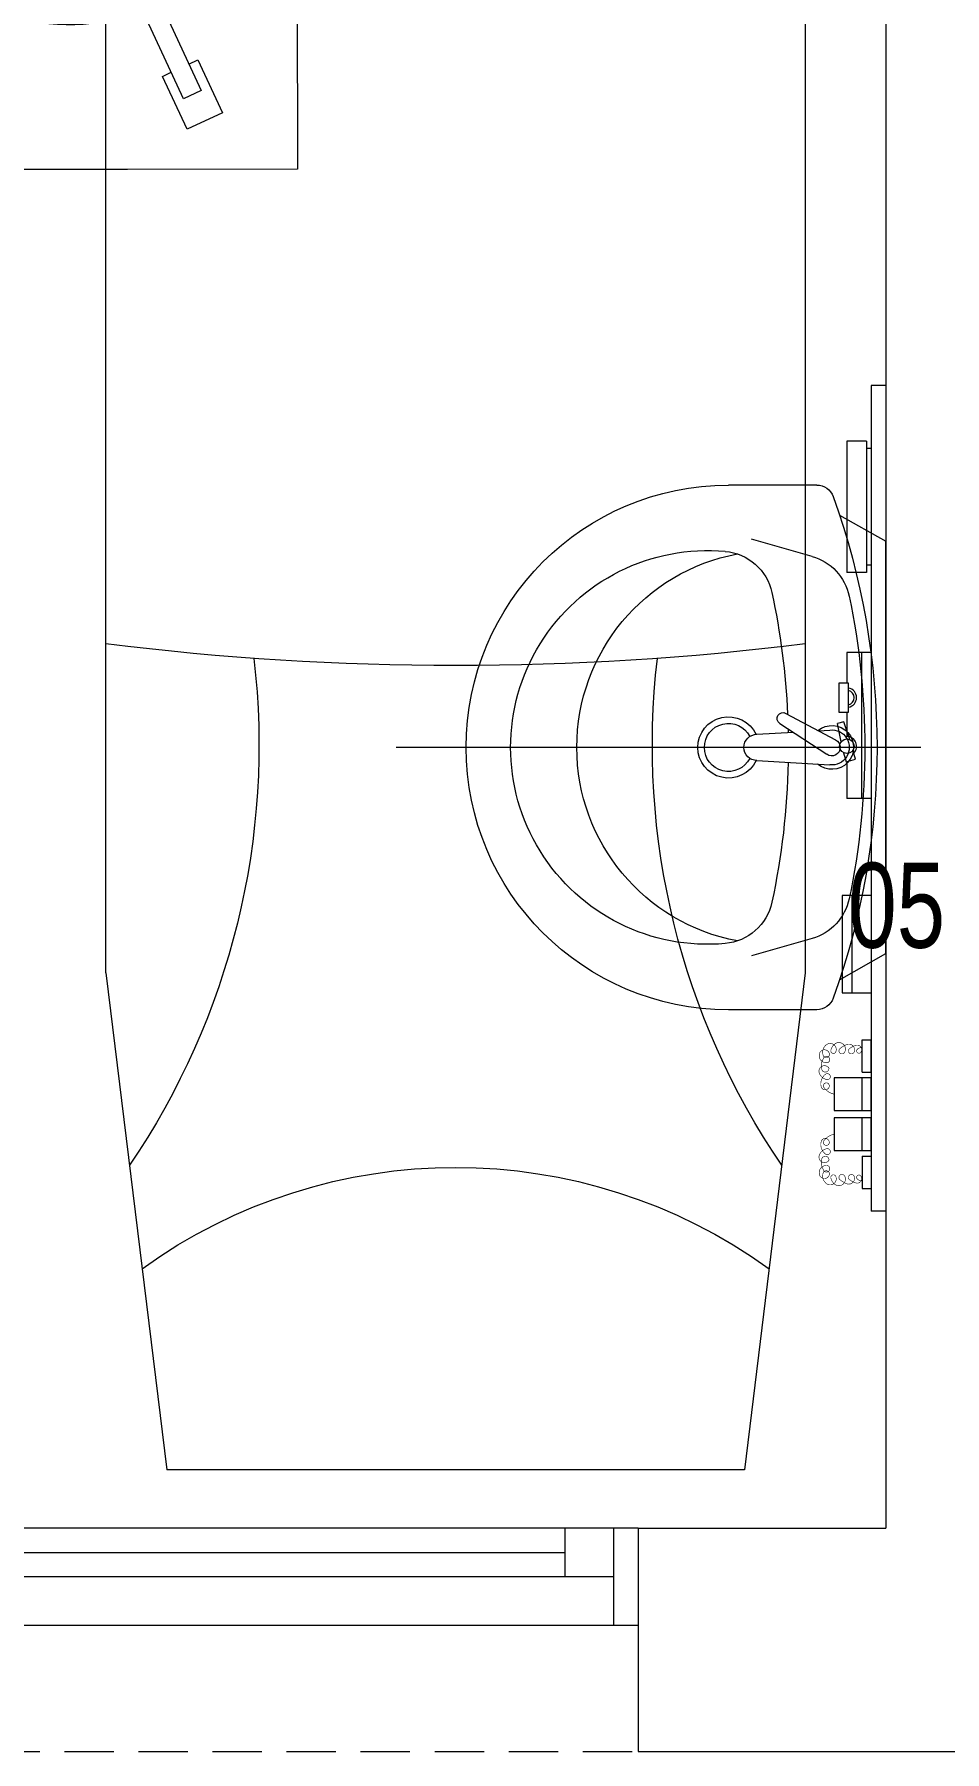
# Model space of a CAD drawing. Extents: x -234346 to 58427, y -132654 to -82394.
# Drawn here: x -43429 to -42492, y -116093 to -114325 of the extents above; entities that cross this region are included whole.
import ezdxf

# ---------------------------------------------------------------- set-up
doc = ezdxf.new("R2010")
doc.units = 0
doc.header["$LTSCALE"] = 8
doc.linetypes.add('HIDDEN', pattern=[9.525, 6.35, -3.175])
doc.layers.get('0').update_dxf_attribs({"color": 9, "lineweight": 5})
for name, color, linetype, lineweight in [('72_EGR_EQP_TAG', 9, 'Continuous', 5), ('Aluminum', 9, 'Continuous', 5), ('LOADING', 9, 'Continuous', 5), ('Proj', 9, 'Continuous', 5), ('SANIT', 9, 'Continuous', 5), ('Walls', 9, 'Continuous', 5)]:
    doc.layers.add(name, color=color, linetype=linetype, lineweight=lineweight)
doc.styles.add('X3G_ENTITY_257CFD', font='swisscl.ttf', dxfattribs={"height": 200})

# ---------------------------------------------------------------- blocks, each defined once
blk = doc.blocks.new('lav-manta 60')
at = {"layer": 'SANIT'}
for p, q in [((0, 0.04), (0, -0.56)), ((-0.2658, -0.0529), (-0.2358, 0)), ((-0.2358, 0), (0.2358, 0)), ((0.2658, -0.0529), (0.2358, 0)), ((0.0389, -0.1142), (0.0087, -0.0575)), ((-0.015, -0.1473), (-0.0199, -0.064)), ((0.0274, -0.121), (-0.0078, -0.0673)), ((0.0191, -0.077), (0.0199, -0.064)), ((-0.3, -0.0789), (-0.3, -0.18)), ((-0.2185, -0.0841), (-0.2383, -0.1537)), ((0.2185, -0.0841), (0.2383, -0.1537)), ((0.3, -0.0789), (0.3, -0.18)), ((0.015, -0.1473), (0.0174, -0.1057))]:
    blk.add_line(p, q, dxfattribs=at)
for centre, radius, start, end in [((0, -0.8557), 0.8457, 70.1771, 109.8229), ((0, -0.8696), 0.8457, 78.1914, 101.8086), ((0, -0.0617), 0.025, 320.7474, 220.368), ((-0.1608, -0.1006), 0.06, 101.8086, 164.0794), ((0, -0.0617), 0.02, 353.2671, 186.682), ((0, -0.0617), 0.00966, 25.4127, 215.9577), ((0.1608, -0.1006), 0.06, 15.9206, 78.1914), ((-0.28, -0.0789), 0.02, 109.8229, 180), ((0.28, -0.0789), 0.02, 0, 70.1771), ((0, -0.9572), 0.8457, 91.1572, 102.0883), ((0, -0.9572), 0.8457, 88.5486, 88.844), ((0.0332, -0.1176), 0.00666, 210.6852, 30.6852), ((0, -0.9572), 0.8457, 77.9117, 87.4274), ((-0.1645, -0.189), 0.06, 102.0883, 174.8142), ((0.1645, -0.189), 0.06, 5.1858, 77.9117), ((0, -0.18), 0.035, 115.3106, 64.6894), ((0, -0.18), 0.0275, 117.1496, 62.8504), ((0, -0.1473), 0.015, 180, 0), ((0, -0.1282), 0.2252, 190.6097, 349.3903), ((0, -0.18), 0.3, 180, 0), ((0, -0.2039), 0.2252, 174.8142, 5.1858)]:
    blk.add_arc(centre, radius, start, end, dxfattribs=at)
blk = doc.blocks.new('ME19011A-P')
for p, q in [((-0.425, 0), (0.425, 0)), ((-0.425, 0), (-0.425, -0.015)), ((0.425, 0), (0.425, -0.015)), ((-0.425, -0.015), (0.425, -0.015)), ((-0.36, -0.015), (-0.36, -0.0198)), ((-0.24, -0.015), (-0.24, -0.0198)), ((-0.15, -0.015), (-0.15, -0.04)), ((0, -0.015), (0, -0.04)), ((0.1, -0.015), (0.1, -0.045)), ((0.2, -0.045), (0.2, -0.015)), ((0.2818, -0.015), (0.2484, -0.015)), ((0.2484, -0.0243), (0.2484, -0.015)), ((0.2818, -0.0243), (0.2818, -0.015)), ((0.3211, -0.015), (0.2877, -0.015)), ((0.2877, -0.015), (0.2877, -0.0531)), ((0.3211, -0.0531), (0.3211, -0.015)), ((0.3623, -0.015), (0.3289, -0.015)), ((0.3289, -0.015), (0.3289, -0.0531)), ((0.3623, -0.0531), (0.3623, -0.015)), ((0.3682, -0.0243), (0.3682, -0.015)), ((0.3682, -0.015), (0.4016, -0.015)), ((0.4016, -0.0243), (0.4016, -0.015)), ((-0.3675, -0.0198), (-0.2325, -0.0198)), ((-0.3675, -0.0198), (-0.3675, -0.0399)), ((-0.2325, -0.0198), (-0.2325, -0.0399)), ((-0.15, -0.025), (0, -0.025)), ((-0.0402, -0.0312), (-0.0496, -0.0337)), ((-0.0376, -0.0409), (-0.0402, -0.0312)), ((0.1, -0.035), (0.2, -0.035)), ((0.2818, -0.0243), (0.2484, -0.0243)), ((0.3211, -0.0243), (0.2877, -0.0243)), ((0.3623, -0.0243), (0.3289, -0.0243)), ((0.3682, -0.0243), (0.4016, -0.0243)), ((-0.3675, -0.0399), (-0.2325, -0.0399)), ((-0.15, -0.04), (-0.1187, -0.04)), ((-0.0887, -0.04), (-0.0637, -0.04)), ((-0.0606, -0.0371), (-0.0787, -0.0432)), ((-0.0787, -0.0432), (-0.077, -0.0497)), ((-0.0582, -0.046), (-0.077, -0.0497)), ((-0.047, -0.0434), (-0.0376, -0.0409)), ((-0.0379, -0.04), (0, -0.04)), ((0.1, -0.045), (0.2, -0.045)), ((0.2877, -0.0531), (0.3211, -0.0531)), ((0.3289, -0.0531), (0.3623, -0.0531))]:
    blk.add_line(p, q)
at = {"const_width": 0.000601}
for points in [[(0.3044, -0.0531, -0.184574), (0.2977, -0.0636, -1.44364), (0.2961, -0.0581, -0.837915), (0.2969, -0.0664, -0.30536), (0.2839, -0.062, -1.584726), (0.2894, -0.0609, -0.253153), (0.2827, -0.0684, -0.874198), (0.2775, -0.0585, -0.915253), (0.2791, -0.0658, -0.223821), (0.2683, -0.0644, -1.703343), (0.272, -0.0597, -0.588962), (0.2621, -0.068, -0.717795), (0.2625, -0.0581, -0.983104), (0.2645, -0.0644, -0.326362), (0.2534, -0.0609, -0.758716), (0.2609, -0.0514, -0.906186), (0.2593, -0.0565, -0.189488), (0.2526, -0.0522, -0.7948), (0.2613, -0.0423, -1.223996), (0.2574, -0.047, -0.072149), (0.2534, -0.0403, -0.645886), (0.2609, -0.0324, -1.366917), (0.2574, -0.0371, -0.078415), (0.2542, -0.0308, -0.723006), (0.2613, -0.0256, -1.105484), (0.2582, -0.0292, -0.221197), (0.2566, -0.0243, -0.221197)], [(0.3456, -0.0531, 0.184574), (0.3523, -0.0636, 1.44364), (0.3539, -0.0581, 0.837915), (0.3531, -0.0664, 0.30536), (0.3661, -0.062, 1.584726), (0.3606, -0.0609, 0.253153), (0.3673, -0.0684, 0.874198), (0.3725, -0.0585, 0.915253), (0.3709, -0.0658, 0.223821), (0.3817, -0.0644, 1.703343), (0.378, -0.0597, 0.588962), (0.3879, -0.068, 0.717795), (0.3875, -0.0581, 0.983104), (0.3855, -0.0644, 0.326362), (0.3966, -0.0609, 0.758716), (0.3891, -0.0514, 0.906186), (0.3907, -0.0565, 0.189488), (0.3974, -0.0522, 0.7948), (0.3887, -0.0423, 1.223996), (0.3926, -0.047, 0.072149), (0.3966, -0.0403, 0.645886), (0.3891, -0.0324, 1.366917), (0.3926, -0.0371, 0.078415), (0.3958, -0.0308, 0.723006), (0.3887, -0.0256, 1.105484), (0.3918, -0.0292, 0.221197), (0.3934, -0.0243, 0.221197)]]:
    blk.add_lwpolyline(points, format="xyb", dxfattribs=at)
blk.add_lwpolyline([(-0.1187, -0.0482), (-0.0887, -0.0482), (-0.0887, -0.0382), (-0.1187, -0.0382)], close=True)
blk.add_circle((-0.0537, -0.04), 0.0075)
for centre, radius, start, end in [((-0.1037, -0.04), 0.01, 10.4593, 169.5407), ((-0.1037, -0.04), 0.0075, 14.0075, 165.9925), ((-0.0537, -0.04), 0.01, 45, 180)]:
    blk.add_arc(centre, radius, start, end)
blk = doc.blocks.new('M.44.57.64')
at = {"layer": 'LOADING', "xscale": 1000.000000000002, "yscale": 1000.000000000002, "zscale": 1000.000000000002, "rotation": 225.9999036123427}
blk.add_blockref('ME19011A-P', (-80806.9, 16720.7), dxfattribs=at)
blk = doc.blocks.new('HF13902-P')
at = {"linetype": 'Continuous'}
for points in [[(0.36, -0.5224), (0.36, -0.5224), (0.36, -0.5224), (0.36, -0.5224), (0.36, -0.5224), (0.36, -0.5224), (0.36, -0.5224), (0.36, -0.5224), (0.36, -0.5224), (0.36, -0.5224), (0.36, -0.5224), (0.36, -0.5224), (0.36, -0.5224), (0.36, -0.5224), (0.36, -0.5224), (0.36, -0.5224), (0.36, -0.5224), (0.36, -0.5224), (0.36, -0.5224), (0.36, -0.5224), (0.36, -0.5224), (0.36, -0.5224), (0.36, -0.5224), (0.36, -0.5224), (0.36, -0.5224), (0.36, -0.5224), (0.36, -0.5224), (0.36, -0.5224), (0.36, -0.5224), (0.36, -0.5224), (0.36, -0.5224), (0.36, -0.5224), (0.36, -0.5224), (0.36, -0.5224), (0.36, -0.5224), (0.36, -0.5224), (0.36, -0.5224), (0.36, -0.5224), (0.36, -0.5224), (0.36, -0.5224), (0.36, -0.5224), (0.36, -0.5224), (0.36, -0.5224), (0.36, -0.5224), (0.36, -0.5224), (0.36, -0.5224), (0.36, -0.5224), (0.36, -0.5224), (0.36, -0.5224), (0.36, -0.5224), (0.36, -0.5224), (0.36, -0.5224), (0.36, -0.5224), (0.36, -0.5224), (0.36, -0.5224), (0.36, -0.5224), (0.36, -0.5224), (0.36, -0.5224), (0.36, -0.5224), (0.36, -0.5224), (0.36, -0.5224), (0.36, -0.5224), (0.36, -0.5224), (0.36, -0.5224), (0.36, -0.5224), (0.36, -0.5224), (0.36, -0.5224), (0.36, -0.5224), (0.36, -0.5224), (0.36, -0.5224), (0.36, -0.5224), (0.36, -0.5224), (0.36, -0.5224), (0.36, -0.5224), (0.36, -0.5224), (0.36, -0.5224), (0.36, -0.5224), (0.36, -0.5224), (0.36, -0.5224), (0.36, -0.5224), (0.36, -0.5224), (0.36, -0.5224), (0.36, -0.5224), (0.36, -0.5224), (0.36, -0.5224), (0.36, -0.5224), (0.36, -0.5224), (0.36, -0.5224), (0.36, -0.5224), (0.36, -0.5224), (0.36, -0.5224), (0.36, -0.5224), (0.36, -0.5224), (0.36, -0.5224), (0.36, -0.5224), (0.36, -0.5224), (0.36, -0.5224), (0.36, -0.5224), (0.36, -0.5224), (0.36, -0.5224), (0.36, -0.5224), (0.36, -0.5224), (0.36, -0.5224), (0.36, -0.5224), (0.36, -0.5224), (0.36, -0.5224), (0.36, -0.5224), (0.36, -0.5224), (0.36, -0.5224), (0.36, -0.5224), (0.36, -0.5224), (0.36, -0.5224), (0.36, -0.5224), (0.36, -0.5224), (0.36, -0.5224), (0.36, -0.5224), (0.36, -0.5224), (0.36, -0.5224), (0.36, -0.5224), (0.36, -0.5224), (0.36, -0.5224), (0.36, -0.5224), (0.36, -0.5224), (0.36, -0.5224), (0.36, -0.5224), (0.36, -0.5224), (0.36, -0.5224), (0.36, -0.5224), (0.36, -0.5224), (0.36, -0.5224), (0.36, -0.5224), (0.36, -0.5224), (0.36, -0.5224), (0.36, -0.5224), (0.36, -0.5224), (0.36, -0.5224), (0.36, -0.5224), (0.36, -0.5224), (0.36, -0.5224), (0.36, -0.5224), (0.36, -0.5224), (0.36, -0.5224), (0.36, -0.5224), (0.36, -0.5224), (0.36, -0.5224), (0.36, -0.5224), (0.36, -0.5224), (0.36, -0.5224), (0.36, -0.5224), (0.36, -0.5224), (0.36, -0.5224), (0.36, -0.5224), (0.36, -0.5224), (0.36, -0.5224), (0.36, -0.5224), (0.36, -0.5224), (0.36, -0.5224), (0.36, -0.5224), (0.36, -0.5224), (0.36, -0.5224), (0.36, -0.5224), (0.36, -0.5224), (0.36, -0.5224), (0.36, -0.5224), (0.36, -0.5224), (0.36, -0.5224), (0.36, -0.5224), (0.36, -0.5224), (0.36, -0.5224), (0.36, -0.5224), (0.36, -0.5224), (0.36, -0.5224), (0.36, -0.5224), (0.36, -0.5224), (0.36, -0.5224), (0.36, -0.5224), (0.36, -0.5224), (0.36, -0.5224), (0.36, -0.5224), (0.36, -0.5224), (0.36, -0.5224), (0.36, -0.5224), (0.36, -0.5224), (0.36, -0.5224), (0.36, -0.5224), (0.36, -0.5224), (0.36, -0.5224), (0.36, -0.5224), (0.36, -0.5224), (0.36, -0.5224), (0.36, -0.5224), (0.36, -0.5224), (0.36, -0.5224), (0.36, -0.5224), (0.36, -0.5224), (0.36, -0.5224), (0.36, -0.5224), (0.36, -0.5224), (0.36, -0.5224), (0.36, -0.5224), (0.36, -0.5224), (0.36, -0.5224), (0.36, -0.5224), (0.36, -0.5224), (0.36, -0.5224), (0.36, -0.5224), (0.36, -0.5224), (0.36, -0.5224), (0.36, -0.5224), (0.36, -0.5224), (0.36, -0.5224), (0.36, -0.5224), (0.36, -0.5224), (0.36, -0.5224), (0.36, -0.5224), (0.36, -0.5224), (0.36, -0.5224), (0.36, -0.5224), (0.36, -0.5224)], [(0.36, -0.5224), (0.36, -0.5224), (0.36, -0.5224), (0.36, -0.5224), (0.36, -0.5224), (0.36, -0.5224), (0.36, -0.5224), (0.36, -0.5224), (0.36, -0.5224), (0.36, -0.5224), (0.36, -0.5224), (0.36, -0.5224), (0.36, -0.5224), (0.36, -0.5224), (0.36, -0.5224), (0.36, -0.5224), (0.36, -0.5224), (0.36, -0.5224), (0.36, -0.5224), (0.36, -0.5224), (0.36, -0.5224), (0.36, -0.5224), (0.36, -0.5224), (0.36, -0.5224), (0.36, -0.5224), (0.36, -0.5224), (0.36, -0.5224), (0.36, -0.5224), (0.36, -0.5224), (0.36, -0.5224), (0.36, -0.5224), (0.36, -0.5224), (0.36, -0.5224), (0.36, -0.5224), (0.36, -0.5224), (0.36, -0.5224), (0.36, -0.5224), (0.36, -0.5224), (0.36, -0.5224), (0.36, -0.5224), (0.36, -0.5224), (0.36, -0.5224), (0.36, -0.5224), (0.36, -0.5224), (0.36, -0.5224), (0.36, -0.5224), (0.36, -0.5224), (0.36, -0.5224), (0.36, -0.5224), (0.36, -0.5224), (0.36, -0.5224), (0.36, -0.5224), (0.36, -0.5224), (0.36, -0.5224), (0.36, -0.5224), (0.36, -0.5224), (0.36, -0.5224), (0.36, -0.5224), (0.36, -0.5224), (0.36, -0.5224), (0.36, -0.5224), (0.36, -0.5224), (0.36, -0.5224), (0.36, -0.5224), (0.36, -0.5224), (0.36, -0.5224), (0.36, -0.5224), (0.36, -0.5224), (0.36, -0.5224), (0.36, -0.5224), (0.36, -0.5224), (0.36, -0.5224), (0.36, -0.5224), (0.36, -0.5224), (0.36, -0.5224), (0.36, -0.5224), (0.36, -0.5224), (0.36, -0.5224), (0.36, -0.5224), (0.36, -0.5224), (0.36, -0.5224), (0.36, -0.5224), (0.36, -0.5224), (0.36, -0.5224), (0.36, -0.5224), (0.36, -0.5224), (0.36, -0.5224), (0.36, -0.5224), (0.36, -0.5224), (0.36, -0.5224), (0.36, -0.5224), (0.36, -0.5224), (0.36, -0.5224), (0.36, -0.5224), (0.36, -0.5224), (0.36, -0.5224), (0.36, -0.5224), (0.36, -0.5224), (0.36, -0.5224), (0.36, -0.5224), (0.36, -0.5224), (0.36, -0.5224), (0.36, -0.5224), (0.36, -0.5224), (0.36, -0.5224), (0.36, -0.5224), (0.36, -0.5224), (0.36, -0.5224), (0.36, -0.5224), (0.36, -0.5224), (0.36, -0.5224), (0.36, -0.5224), (0.36, -0.5224), (0.36, -0.5224), (0.36, -0.5224), (0.36, -0.5224), (0.36, -0.5224), (0.36, -0.5224), (0.36, -0.5224), (0.36, -0.5224), (0.36, -0.5224), (0.36, -0.5224), (0.36, -0.5224), (0.36, -0.5224), (0.36, -0.5224), (0.36, -0.5224), (0.36, -0.5224), (0.36, -0.5224), (0.36, -0.5224), (0.36, -0.5224), (0.36, -0.5224), (0.36, -0.5224), (0.36, -0.5224), (0.36, -0.5224), (0.36, -0.5224), (0.36, -0.5224), (0.36, -0.5224), (0.36, -0.5224), (0.36, -0.5224), (0.36, -0.5224), (0.36, -0.5224), (0.36, -0.5224), (0.36, -0.5224), (0.36, -0.5224), (0.36, -0.5224), (0.36, -0.5224), (0.36, -0.5224), (0.36, -0.5224), (0.36, -0.5224), (0.36, -0.5224), (0.36, -0.5224), (0.36, -0.5224), (0.36, -0.5224), (0.36, -0.5224), (0.36, -0.5224), (0.36, -0.5224), (0.36, -0.5224), (0.36, -0.5224), (0.36, -0.5224), (0.36, -0.5224), (0.36, -0.5224), (0.36, -0.5224), (0.36, -0.5224), (0.36, -0.5224), (0.36, -0.5224), (0.36, -0.5224), (0.36, -0.5224), (0.36, -0.5224), (0.36, -0.5224), (0.36, -0.5224), (0.36, -0.5224), (0.36, -0.5224), (0.36, -0.5224), (0.36, -0.5224), (0.36, -0.5224), (0.36, -0.5224), (0.36, -0.5224), (0.36, -0.5224), (0.36, -0.5224), (0.36, -0.5224), (0.36, -0.5224), (0.36, -0.5224), (0.36, -0.5224), (0.36, -0.5224), (0.36, -0.5224), (0.36, -0.5224), (0.36, -0.5224), (0.36, -0.5224), (0.36, -0.5224), (0.36, -0.5224), (0.36, -0.5224), (0.36, -0.5224), (0.36, -0.5224), (0.36, -0.5224), (0.36, -0.5224), (0.36, -0.5224), (0.36, -0.5224), (0.36, -0.5224), (0.36, -0.5224), (0.36, -0.5224), (0.36, -0.5224), (0.36, -0.5224), (0.36, -0.5224), (0.36, -0.5224), (0.36, -0.5224), (0.36, -0.5224), (0.36, -0.5224), (0.36, -0.5224), (0.36, -0.5224), (0.36, -0.5224), (0.36, -0.5224), (0.36, -0.5224), (0.36, -0.5224), (0.36, -0.5224)], [(0.36, -0.5224), (0.36, -0.5224), (0.36, -0.5224), (0.36, -0.5224), (0.36, -0.5224), (0.36, -0.5224), (0.36, -0.5224), (0.36, -0.5224), (0.36, -0.5224), (0.36, -0.5224), (0.36, -0.5224), (0.36, -0.5224), (0.36, -0.5224), (0.36, -0.5224), (0.36, -0.5224), (0.36, -0.5224), (0.36, -0.5224), (0.36, -0.5224), (0.36, -0.5224), (0.36, -0.5224), (0.36, -0.5224), (0.36, -0.5224), (0.36, -0.5224), (0.36, -0.5224), (0.36, -0.5224), (0.36, -0.5224), (0.36, -0.5224), (0.36, -0.5224), (0.36, -0.5224), (0.36, -0.5224), (0.36, -0.5224), (0.36, -0.5224), (0.36, -0.5224), (0.36, -0.5224), (0.36, -0.5224), (0.36, -0.5224), (0.36, -0.5224), (0.36, -0.5224), (0.36, -0.5224), (0.36, -0.5224), (0.36, -0.5224), (0.36, -0.5224), (0.36, -0.5224), (0.36, -0.5224), (0.36, -0.5224), (0.36, -0.5224), (0.36, -0.5224), (0.36, -0.5224), (0.36, -0.5224), (0.36, -0.5224), (0.36, -0.5224), (0.36, -0.5224), (0.36, -0.5224), (0.36, -0.5224), (0.36, -0.5224), (0.36, -0.5224), (0.36, -0.5224), (0.36, -0.5224), (0.36, -0.5224), (0.36, -0.5224), (0.36, -0.5224), (0.36, -0.5224), (0.36, -0.5224), (0.36, -0.5224), (0.36, -0.5224), (0.36, -0.5224), (0.36, -0.5224), (0.36, -0.5224), (0.36, -0.5224), (0.36, -0.5224), (0.36, -0.5224), (0.36, -0.5224), (0.36, -0.5224), (0.36, -0.5224), (0.36, -0.5224), (0.36, -0.5224), (0.36, -0.5224), (0.36, -0.5224), (0.36, -0.5224), (0.36, -0.5224), (0.36, -0.5224), (0.36, -0.5224), (0.36, -0.5224), (0.36, -0.5224), (0.36, -0.5224), (0.36, -0.5224), (0.36, -0.5224), (0.36, -0.5224), (0.36, -0.5224), (0.36, -0.5224), (0.36, -0.5224), (0.36, -0.5224), (0.36, -0.5224), (0.36, -0.5224), (0.36, -0.5224), (0.36, -0.5224), (0.36, -0.5224), (0.36, -0.5224), (0.36, -0.5224), (0.36, -0.5224), (0.36, -0.5224), (0.36, -0.5224), (0.36, -0.5224), (0.36, -0.5224), (0.36, -0.5224), (0.36, -0.5224), (0.36, -0.5224), (0.36, -0.5224), (0.36, -0.5224), (0.36, -0.5224), (0.36, -0.5224), (0.36, -0.5224), (0.36, -0.5224), (0.36, -0.5224), (0.36, -0.5224), (0.36, -0.5224), (0.36, -0.5224), (0.36, -0.5224), (0.36, -0.5224), (0.36, -0.5224), (0.36, -0.5224), (0.36, -0.5224), (0.36, -0.5224), (0.36, -0.5224), (0.36, -0.5224), (0.36, -0.5224), (0.36, -0.5224), (0.36, -0.5224), (0.36, -0.5224), (0.36, -0.5224), (0.36, -0.5224), (0.36, -0.5224), (0.36, -0.5224), (0.36, -0.5224), (0.36, -0.5224), (0.36, -0.5224), (0.36, -0.5224), (0.36, -0.5224), (0.36, -0.5224), (0.36, -0.5224), (0.36, -0.5224), (0.36, -0.5224), (0.36, -0.5224), (0.36, -0.5224), (0.36, -0.5224), (0.36, -0.5224), (0.36, -0.5224), (0.36, -0.5224), (0.36, -0.5224), (0.36, -0.5224), (0.36, -0.5224), (0.36, -0.5224), (0.36, -0.5224), (0.36, -0.5224), (0.36, -0.5224), (0.36, -0.5224), (0.36, -0.5224), (0.36, -0.5224), (0.36, -0.5224), (0.36, -0.5224), (0.36, -0.5224), (0.36, -0.5224), (0.36, -0.5224), (0.36, -0.5224), (0.36, -0.5224), (0.36, -0.5224), (0.36, -0.5224), (0.36, -0.5224), (0.36, -0.5224), (0.36, -0.5224), (0.36, -0.5224), (0.36, -0.5224), (0.36, -0.5224), (0.36, -0.5224), (0.36, -0.5224), (0.36, -0.5224), (0.36, -0.5224), (0.36, -0.5224), (0.36, -0.5224), (0.36, -0.5224), (0.36, -0.5224), (0.36, -0.5224), (0.36, -0.5224), (0.36, -0.5224), (0.36, -0.5224), (0.36, -0.5224), (0.36, -0.5224), (0.36, -0.5224), (0.36, -0.5224), (0.36, -0.5224), (0.36, -0.5224), (0.36, -0.5224), (0.36, -0.5224), (0.36, -0.5224), (0.36, -0.5224), (0.36, -0.5224), (0.36, -0.5224), (0.36, -0.5224), (0.36, -0.5224), (0.36, -0.5224), (0.36, -0.5224), (0.36, -0.5224), (0.36, -0.5224), (0.36, -0.5224), (0.36, -0.5224), (0.36, -0.5224), (0.36, -0.5224), (0.36, -0.5224), (0.36, -0.5224), (0.36, -0.5224), (0.36, -0.5224), (0.36, -0.5224), (0.36, -0.5224), (0.36, -0.5224), (0.36, -0.5224), (0.36, -0.5224), (0.36, -0.5224), (0.36, -0.5224), (0.36, -0.5224), (0.36, -0.5224), (0.36, -0.5224), (0.36, -0.5224), (0.36, -0.5224), (0.36, -0.5224), (0.36, -0.5224), (0.36, -0.5224), (0.36, -0.5224), (0.36, -0.5224), (0.36, -0.5224), (0.36, -0.5224), (0.36, -0.5224), (0.36, -0.5224), (0.36, -0.5224), (0.36, -0.5224), (0.36, -0.5224), (0.36, -0.5224), (0.36, -0.5224), (0.36, -0.5224), (0.36, -0.5224), (0.36, -0.5224), (0.36, -0.5224), (0.36, -0.5224), (0.36, -0.5224), (0.36, -0.5224), (0.36, -0.5224), (0.36, -0.5224), (0.36, -0.5224), (0.36, -0.5224), (0.36, -0.5224), (0.36, -0.5224), (0.36, -0.5224), (0.36, -0.5224), (0.36, -0.5224), (0.36, -0.5224), (0.36, -0.5224), (0.36, -0.5224), (0.36, -0.5224), (0.36, -0.5224), (0.36, -0.5224), (0.36, -0.5224), (0.36, -0.5224), (0.36, -0.5224), (0.36, -0.5224), (0.36, -0.5224), (0.36, -0.5224), (0.36, -0.5224), (0.36, -0.5224), (0.36, -0.5224), (0.36, -0.5224), (0.36, -0.5224), (0.36, -0.5224), (0.36, -0.5224), (0.36, -0.5224), (0.36, -0.5224), (0.36, -0.5224), (0.36, -0.5224), (0.36, -0.5224)]]:
    blk.add_lwpolyline(points, close=True, dxfattribs=at)
for points in [[(0.36, -0.5224), (0.36, -0.5224), (0.36, -0.5224), (0.36, -0.5224), (0.36, -0.5224), (0.36, -0.5224), (0.36, -0.5224), (0.36, -0.5224)], [(0.36, -0.5224), (0.36, -0.5224), (0.36, -0.5224), (0.36, -0.5224), (0.36, -0.5224), (0.36, -0.5224), (0.36, -0.5224), (0.36, -0.5224), (0.36, -0.5224), (0.36, -0.5224), (0.36, -0.5224), (0.36, -0.5224), (0.36, -0.5224), (0.36, -0.5224), (0.36, -0.5224), (0.36, -0.5224), (0.36, -0.5224), (0.36, -0.5224), (0.36, -0.5224), (0.36, -0.5224), (0.36, -0.5224), (0.36, -0.5224), (0.36, -0.5224), (0.36, -0.5224), (0.36, -0.5224), (0.36, -0.5224), (0.36, -0.5224), (0.36, -0.5224), (0.36, -0.5224), (0.36, -0.5224), (0.36, -0.5224), (0.36, -0.5224), (0.36, -0.5224), (0.36, -0.5224), (0.36, -0.5224), (0.36, -0.5224), (0.36, -0.5224), (0.36, -0.5224), (0.36, -0.5224), (0.36, -0.5224), (0.36, -0.5224), (0.36, -0.5224), (0.36, -0.5224), (0.36, -0.5224), (0.36, -0.5224), (0.36, -0.5224), (0.36, -0.5224), (0.36, -0.5224), (0.36, -0.5224), (0.36, -0.5224), (0.36, -0.5224), (0.36, -0.5224), (0.36, -0.5224), (0.36, -0.5224), (0.36, -0.5224), (0.36, -0.5224), (0.36, -0.5224), (0.36, -0.5224), (0.36, -0.5224), (0.36, -0.5224), (0.36, -0.5224), (0.36, -0.5224), (0.36, -0.5224), (0.36, -0.5224), (0.36, -0.5224), (0.36, -0.5224), (0.36, -0.5224), (0.36, -0.5224), (0.36, -0.5224), (0.36, -0.5224), (0.36, -0.5224), (0.36, -0.5224), (0.36, -0.5224), (0.36, -0.5224), (0.36, -0.5224), (0.36, -0.5224), (0.36, -0.5224), (0.36, -0.5224), (0.36, -0.5224), (0.36, -0.5224), (0.36, -0.5224), (0.36, -0.5224), (0.36, -0.5224), (0.36, -0.5224), (0.36, -0.5224), (0.36, -0.5224), (0.36, -0.5224), (0.36, -0.5224), (0.36, -0.5224), (0.36, -0.5224), (0.36, -0.5224), (0.36, -0.5224), (0.36, -0.5224), (0.36, -0.5224), (0.36, -0.5224), (0.36, -0.5224), (0.36, -0.5224), (0.36, -0.5224), (0.36, -0.5224), (0.36, -0.5224), (0.36, -0.5224), (0.36, -0.5224), (0.36, -0.5224), (0.36, -0.5224), (0.36, -0.5224), (0.36, -0.5224), (0.36, -0.5224), (0.36, -0.5224), (0.36, -0.5224), (0.36, -0.5224), (0.36, -0.5224)], [(0.36, -0.5224), (0.36, -0.5224), (0.36, -0.5224), (0.36, -0.5224), (0.36, -0.5224), (0.36, -0.5224), (0.36, -0.5224), (0.36, -0.5224), (0.36, -0.5224), (0.36, -0.5224), (0.36, -0.5224), (0.36, -0.5224), (0.36, -0.5224), (0.36, -0.5224), (0.36, -0.5224), (0.36, -0.5224), (0.36, -0.5224)], [(0.36, -0.5224), (0.36, -0.5224), (0.36, -0.5224), (0.36, -0.5224), (0.36, -0.5224), (0.36, -0.5224), (0.36, -0.5224)], [(0.36, -0.5224), (0.36, -0.5224), (0.36, -0.5224), (0.36, -0.5224), (0.36, -0.5224), (0.36, -0.5224), (0.36, -0.5224), (0.36, -0.5224), (0.36, -0.5224), (0.36, -0.5224), (0.36, -0.5224), (0.36, -0.5224)], [(0.36, -0.5224), (0.36, -0.5224), (0.36, -0.5224), (0.36, -0.5224), (0.36, -0.5224), (0.36, -0.5224), (0.36, -0.5224), (0.36, -0.5224), (0.36, -0.5224), (0.36, -0.5224), (0.36, -0.5224), (0.36, -0.5224), (0.36, -0.5224), (0.36, -0.5224), (0.36, -0.5224), (0.36, -0.5224), (0.36, -0.5224), (0.36, -0.5224), (0.36, -0.5224), (0.36, -0.5224), (0.36, -0.5224), (0.36, -0.5224), (0.36, -0.5224), (0.36, -0.5224), (0.36, -0.5224), (0.36, -0.5224), (0.36, -0.5224), (0.36, -0.5224), (0.36, -0.5224), (0.36, -0.5224), (0.36, -0.5224), (0.36, -0.5224), (0.36, -0.5224), (0.36, -0.5224), (0.36, -0.5224), (0.36, -0.5224), (0.36, -0.5224), (0.36, -0.5224), (0.36, -0.5224), (0.36, -0.5224), (0.36, -0.5224), (0.36, -0.5224), (0.36, -0.5224), (0.36, -0.5224), (0.36, -0.5224), (0.36, -0.5224), (0.36, -0.5224), (0.36, -0.5224), (0.36, -0.5224), (0.36, -0.5224), (0.36, -0.5224), (0.36, -0.5224), (0.36, -0.5224), (0.36, -0.5224), (0.36, -0.5224), (0.36, -0.5224), (0.36, -0.5224), (0.36, -0.5224), (0.36, -0.5224), (0.36, -0.5224), (0.36, -0.5224), (0.36, -0.5224), (0.36, -0.5224), (0.36, -0.5224), (0.36, -0.5224), (0.36, -0.5224), (0.36, -0.5224), (0.36, -0.5224), (0.36, -0.5224), (0.36, -0.5224), (0.36, -0.5224), (0.36, -0.5224), (0.36, -0.5224), (0.36, -0.5224), (0.36, -0.5224), (0.36, -0.5224), (0.36, -0.5224), (0.36, -0.5224), (0.36, -0.5224), (0.36, -0.5224), (0.36, -0.5224), (0.36, -0.5224), (0.36, -0.5224), (0.36, -0.5224), (0.36, -0.5224), (0.36, -0.5224), (0.36, -0.5224), (0.36, -0.5224), (0.36, -0.5224)], [(0.36, -0.5224), (0.36, -0.5224), (0.36, -0.5224), (0.36, -0.5224), (0.36, -0.5224), (0.36, -0.5224), (0.36, -0.5224), (0.36, -0.5224), (0.36, -0.5224), (0.36, -0.5224)], [(0.36, -0.5224), (0.36, -0.5224), (0.36, -0.5224), (0.36, -0.5224), (0.36, -0.5224), (0.36, -0.5224), (0.36, -0.5224), (0.36, -0.5224), (0.36, -0.5224), (0.36, -0.5224)], [(0.36, -0.5224), (0.36, -0.5224), (0.36, -0.5224), (0.36, -0.5224), (0.36, -0.5224), (0.36, -0.5224), (0.36, -0.5224), (0.36, -0.5224), (0.36, -0.5224), (0.36, -0.5224), (0.36, -0.5224), (0.36, -0.5224), (0.36, -0.5224), (0.36, -0.5224), (0.36, -0.5224)], [(0.36, -0.5224), (0.36, -0.5224), (0.36, -0.5224), (0.36, -0.5224), (0.36, -0.5224), (0.36, -0.5224), (0.36, -0.5224), (0.36, -0.5224), (0.36, -0.5224), (0.36, -0.5224)], [(0.36, -0.5224), (0.36, -0.5224), (0.36, -0.5224), (0.36, -0.5224), (0.36, -0.5224), (0.36, -0.5224), (0.36, -0.5224)], [(0.36, -0.5224), (0.36, -0.5224), (0.36, -0.5224), (0.36, -0.5224), (0.36, -0.5224), (0.36, -0.5224), (0.36, -0.5224), (0.36, -0.5224), (0.36, -0.5224), (0.36, -0.5224)], [(0.36, -0.5224), (0.36, -0.5224), (0.36, -0.5224), (0.36, -0.5224), (0.36, -0.5224), (0.36, -0.5224), (0.36, -0.5224), (0.36, -0.5224), (0.36, -0.5224), (0.36, -0.5224), (0.36, -0.5224), (0.36, -0.5224), (0.36, -0.5224), (0.36, -0.5224), (0.36, -0.5224), (0.36, -0.5224), (0.36, -0.5224), (0.36, -0.5224)], [(0.36, -0.5224), (0.36, -0.5224), (0.36, -0.5224), (0.36, -0.5224), (0.36, -0.5224), (0.36, -0.5224), (0.36, -0.5224), (0.36, -0.5224), (0.36, -0.5224)]]:
    blk.add_lwpolyline(points, dxfattribs=at)
blk.add_circle((0.36, -0.5224), 0.000000101)
for centre, radius, start, end in [((0, 1.0679), 0.5515, 234.1788, 305.8212), ((-0.9704, 0.0819), 0.7679, 353.3222, 34.2669), ((0.9704, 0.0819), 0.7679, 145.7331, 186.6778), ((0, -2.9071), 2.9071, 82.8865, 97.1135)]:
    blk.add_arc(centre, radius, start, end)
at = {"layer": 'LOADING'}
for p, q in [((-0.36, 0.3161), (-0.2975, 0.8276)), ((0.2975, 0.8276), (-0.2975, 0.8276)), ((0.36, 0.3161), (0.2975, 0.8276)), ((-0.36, 0.3161), (-0.36, -0.6824)), ((0.36, -0.6824), (0.36, 0.3161))]:
    blk.add_line(p, q, dxfattribs=at)
blk = doc.blocks.new('HF11772-P')
at = {"layer": 'LOADING'}
for p, q in [((0.6, 0.35), (0, 0.35)), ((0, 0.175), (0, 0.35)), ((0.6, 0.175), (0.6, 0.35)), ((0, 0.175), (0, 0)), ((0.6, 0), (0.6, 0.175)), ((0, 0), (0.6, 0))]:
    blk.add_line(p, q, dxfattribs=at)
blk = doc.blocks.new('ME10960-P')
for p, q in [((-0.3391, 0.5003), (-0.26, 0.6271)), ((-0.2339, 0.6108), (-0.26, 0.6271)), ((-0.2408, 0.5996), (-0.2314, 0.6148)), ((-0.2255, 0.6114), (-0.2222, 0.6167)), ((-0.2141, 0.6043), (-0.2108, 0.6096)), ((-0.2179, 0.5854), (-0.2085, 0.6005)), ((-0.2019, 0.5908), (-0.211, 0.5965)), ((-0.2089, 0.5797), (-0.1994, 0.5948)), ((-0.1935, 0.5915), (-0.1902, 0.5968)), ((-0.1821, 0.5843), (-0.1788, 0.5896)), ((-0.1996, 0.5436), (-0.1765, 0.5805)), ((-0.2813, 0.5246), (-0.2558, 0.5655)), ((-0.6354, -0.0201), (-0.2915, 0.531)), ((-0.3397, 0.5463), (-0.3503, 0.5293)), ((-0.3351, 0.5434), (-0.3458, 0.5264)), ((-0.3351, 0.5434), (-0.3397, 0.5463)), ((-0.3201, 0.5308), (-0.3366, 0.5411)), ((-0.2915, 0.531), (-0.225, 0.4895)), ((-0.2254, 0.4897), (-0.1999, 0.5307)), ((-0.3458, 0.5264), (-0.3503, 0.5293)), ((-0.3278, 0.5184), (-0.3443, 0.5287)), ((-0.3186, 0.4876), (-0.3391, 0.5003)), ((-0.2822, 0.4852), (-0.3272, 0.4131)), ((-0.2183, 0.4784), (-0.2152, 0.4834)), ((-0.2163, 0.4841), (-0.2152, 0.4834)), ((-0.559, -0.0678), (-0.2204, 0.4749)), ((-0.3054, 0.3995), (-0.2611, 0.4705)), ((-0.3272, 0.4131), (-0.3054, 0.3995)), ((0.0832, 0.2884), (0.0522, 0.1931)), ((0.1022, 0.2822), (0.0832, 0.2884)), ((0.0712, 0.1869), (0.1022, 0.2822)), ((-0.2368, 0.1844), (-0.2486, 0.1682)), ((-0.1557, 0.1255), (-0.2368, 0.1844)), ((-0.2486, 0.1682), (-0.1675, 0.1093)), ((-0.5737, 0.0787), (-0.4973, 0.0311)), ((-0.6048, 0.054), (-0.6048, 0.0289)), ((-0.5891, 0.054), (-0.6048, 0.054)), ((0, 0.054), (-0.483, 0.054)), ((-0.2572, 0.054), (-0.2572, 0.0376)), ((-0.1222, 0.054), (-0.1222, 0.0376)), ((-0.5994, 0.0376), (-0.6048, 0.0376)), ((-0.107, 0.0376), (-0.4933, 0.0376)), ((-0.107, 0.0376), (-0.107, -0.0376)), ((-0.3668, 0.0071), (-0.4138, 0.0071)), ((-0.4138, 0.0071), (-0.4138, -0.0017)), ((-0.3663, -0.0017), (-0.3668, 0.0071)), ((-0.1765, 0.0071), (-0.2234, 0.0071)), ((-0.2234, 0.0071), (-0.2234, -0.0017)), ((-0.1759, -0.0017), (-0.1765, 0.0071)), ((-0.1687, 0.0071), (-0.1687, -0.0017)), ((-0.1217, 0.0071), (-0.1687, 0.0071)), ((-0.1212, -0.0017), (-0.1217, 0.0071)), ((0.3, 0.01), (0.1997, 0.01)), ((0.3, -0.01), (0.3, 0.01)), ((-0.4138, -0.0017), (-0.3663, -0.0017)), ((-0.2234, -0.0017), (-0.1759, -0.0017)), ((-0.1687, -0.0017), (-0.1212, -0.0017)), ((0.1997, -0.01), (0.3, -0.01)), ((-0.6354, -0.0201), (-0.559, -0.0678)), ((-0.6048, -0.0392), (-0.6048, -0.054)), ((-0.107, -0.0376), (-0.5402, -0.0376)), ((-0.5811, -0.054), (-0.6048, -0.054)), ((0, -0.054), (-0.5504, -0.054)), ((-0.2184, -0.054), (-0.5184, -0.054)), ((-0.5184, -0.054), (-0.5184, -0.254)), ((-0.2184, -0.254), (-0.2184, -0.054)), ((-0.4624, -0.104), (-0.4784, -0.12)), ((-0.2744, -0.104), (-0.4624, -0.104)), ((-0.2744, -0.104), (-0.2584, -0.12)), ((-0.2344, -0.12), (-0.5024, -0.12)), ((-0.5024, -0.12), (-0.5024, -0.152)), ((-0.2344, -0.152), (-0.2344, -0.12)), ((-0.1675, -0.1093), (-0.2184, -0.1463)), ((-0.2184, -0.171), (-0.1557, -0.1255)), ((-0.2344, -0.152), (-0.5024, -0.152)), ((0.0522, -0.1931), (0.0832, -0.2884)), ((0.1022, -0.2822), (0.0712, -0.1869)), ((-0.5184, -0.254), (-0.2184, -0.254)), ((0.0832, -0.2884), (0.1022, -0.2822))]:
    blk.add_line(p, q)
for points in [[(-0.2078, 0.6109, 0.218824), (-0.2075, 0.6133, 0.092168), (-0.2087, 0.6155, 0.048864), (-0.2104, 0.6172, 0.036554), (-0.2128, 0.619, 0.036554), (-0.2155, 0.6204, 0.048864), (-0.2178, 0.6212, 0.092168), (-0.2204, 0.6213, 0.218824), (-0.2223, 0.62, 0.218824), (-0.2226, 0.6177, 0.092168), (-0.2214, 0.6154, 0.048864), (-0.2197, 0.6137, 0.036554), (-0.2173, 0.6119, 0.036554), (-0.2146, 0.6105, 0.048864), (-0.2123, 0.6097, 0.092168), (-0.2098, 0.6097, 0.218824)], [(-0.2093, 0.6119, 0.218824), (-0.2092, 0.6127, 0.092168), (-0.2101, 0.6144, 0.048864), (-0.2116, 0.6159, 0.036554), (-0.2138, 0.6175, 0.036554), (-0.2162, 0.6188, 0.048864), (-0.2182, 0.6194, 0.092168), (-0.2201, 0.6195, 0.218824), (-0.2208, 0.619, 0.218824), (-0.2209, 0.6182, 0.092168), (-0.22, 0.6166, 0.048864), (-0.2186, 0.6151, 0.036554), (-0.2163, 0.6134, 0.036554), (-0.2139, 0.6121, 0.048864), (-0.2119, 0.6115, 0.092168), (-0.21, 0.6114, 0.218824)], [(-0.1758, 0.591, 0.218824), (-0.1755, 0.5933, 0.092168), (-0.1767, 0.5955, 0.048864), (-0.1784, 0.5973, 0.036554), (-0.1809, 0.5991, 0.036554), (-0.1835, 0.6005, 0.048864), (-0.1858, 0.6012, 0.092168), (-0.1884, 0.6013, 0.218824), (-0.1903, 0.6, 0.218824), (-0.1906, 0.5977, 0.092168), (-0.1894, 0.5955, 0.048864), (-0.1877, 0.5937, 0.036554), (-0.1853, 0.5919, 0.036554), (-0.1826, 0.5905, 0.048864), (-0.1803, 0.5898, 0.092168), (-0.1778, 0.5897, 0.218824)], [(-0.1773, 0.5919, 0.218824), (-0.1772, 0.5928, 0.092168), (-0.1781, 0.5944, 0.048864), (-0.1796, 0.5959, 0.036554), (-0.1818, 0.5975, 0.036554), (-0.1843, 0.5988, 0.048864), (-0.1862, 0.5995, 0.092168), (-0.1881, 0.5995, 0.218824), (-0.1888, 0.5991, 0.218824), (-0.1889, 0.5983, 0.092168), (-0.188, 0.5966, 0.048864), (-0.1866, 0.5951, 0.036554), (-0.1843, 0.5935, 0.036554), (-0.1819, 0.5922, 0.048864), (-0.1799, 0.5915, 0.092168), (-0.178, 0.5915, 0.218824)]]:
    blk.add_lwpolyline(points, format="xyb", close=True)
for points in [[(-0.2314, 0.6148, 0.200732), (-0.2317, 0.6129, 0.097968), (-0.2301, 0.6094, 0.055099), (-0.2273, 0.6063, 0.041925), (-0.2229, 0.603, 0.041925), (-0.218, 0.6004, 0.055099), (-0.2139, 0.5993, 0.097968), (-0.2101, 0.5994, 0.200732), (-0.2085, 0.6005, 0.200732), (-0.2082, 0.6024, 0.097968), (-0.2098, 0.6059, 0.038397), (-0.2117, 0.6081, 0.041925)], [(-0.2231, 0.6153, 0.038397), (-0.226, 0.616, 0.097968), (-0.2298, 0.6159, 0.200732), (-0.2314, 0.6148, 0.200732)], [(-0.2255, 0.6114, 0.218824), (-0.2256, 0.6106, 0.092168), (-0.2248, 0.6089, 0.048864), (-0.2233, 0.6075, 0.036554), (-0.2211, 0.6058, 0.036554), (-0.2186, 0.6045, 0.048864), (-0.2167, 0.6039, 0.092168), (-0.2148, 0.6038, 0.218824), (-0.2141, 0.6043, 0.218824)], [(-0.2408, 0.5996, 0.200732), (-0.2412, 0.5977, 0.097968), (-0.2396, 0.5942, 0.055099), (-0.2367, 0.5911, 0.041925), (-0.2323, 0.5878, 0.041925), (-0.2274, 0.5853, 0.055099), (-0.2234, 0.5841, 0.097968), (-0.2195, 0.5842, 0.200732), (-0.2179, 0.5854, 0.200732)], [(-0.1994, 0.5948, 0.200732), (-0.1997, 0.5929, 0.097968), (-0.1981, 0.5894, 0.055099), (-0.1953, 0.5863, 0.041925), (-0.1909, 0.583, 0.041925), (-0.186, 0.5805, 0.055099), (-0.1819, 0.5793, 0.097968), (-0.1781, 0.5794, 0.200732), (-0.1765, 0.5805, 0.200732), (-0.1762, 0.5824, 0.097968), (-0.1778, 0.5859, 0.038397), (-0.1797, 0.5882, 0.041925)], [(-0.1911, 0.5953, 0.038397), (-0.194, 0.596, 0.097968), (-0.1978, 0.596, 0.200732), (-0.1994, 0.5948, 0.200732)], [(-0.1935, 0.5915, 0.218824), (-0.1937, 0.5907, 0.092168), (-0.1928, 0.589, 0.048864), (-0.1913, 0.5875, 0.036554), (-0.1891, 0.5859, 0.036554), (-0.1866, 0.5846, 0.048864), (-0.1847, 0.5839, 0.092168), (-0.1828, 0.5839, 0.218824), (-0.1821, 0.5843, 0.218824)], [(-0.1846, 0.5676, -0.585766), (-0.2368, 0.4756, 0.071283), (-0.2771, 0.4694, 0.067056)], [(-0.183, 0.5701, -0.592897), (-0.2368, 0.4729, 0.06702), (-0.2741, 0.4675, 0.148689)], [(-0.2089, 0.5797, 0.200732), (-0.2092, 0.5778, 0.097968), (-0.2076, 0.5743, 0.055099), (-0.2047, 0.5712, 0.041925), (-0.2003, 0.5679, 0.041925), (-0.1954, 0.5653, 0.055099), (-0.1914, 0.5642, 0.097968), (-0.1875, 0.5643, 0.200732), (-0.186, 0.5654, 0.200732)], [(-0.1956, 0.55, -0.332427), (-0.225, 0.4895, -0.091412), (-0.2591, 0.4858, 0.100344), (-0.2811, 0.4845, 0.100344)], [(-0.1891, 0.5604, -0.375238), (-0.2216, 0.4811, -0.094216), (-0.26, 0.4768, 0.051105), (-0.2696, 0.4773, 0.101879)]]:
    blk.add_lwpolyline(points, format="xyb")
for points in [[(-0.2627, 0.473), (-0.2822, 0.4852)], [(0.0929, 0.2537), (0.1025, 0.2506), (0.121, 0.3077), (0.083, 0.32), (0.0644, 0.263), (0.0739, 0.2599)], [(-0.2126, 0.1668), (-0.2067, 0.1749), (-0.2552, 0.2101), (-0.2787, 0.1778), (-0.2302, 0.1425), (-0.2243, 0.1506)], [(0.27, -0.01), (0.27, -0.02), (0.33, -0.02), (0.33, 0.02), (0.27, 0.02), (0.27, 0.01)], [(-0.2184, -0.1834), (-0.2067, -0.1749), (-0.2126, -0.1668)], [(0.0739, -0.2599), (0.0644, -0.263), (0.083, -0.32), (0.121, -0.3077), (0.1025, -0.2506), (0.0929, -0.2537)]]:
    blk.add_lwpolyline(points)
blk.add_lwpolyline([(-0.2819, 0.4723), (-0.2973, 0.4475), (-0.2876, 0.4415), (-0.2721, 0.4663)], close=True)
for centre, radius in [((-0.2323, 0.5401), 0.00988), ((-0.5648, 0.008), 0.0197), ((0, 0), 0.025), ((-0.4911, 0.0019), 0.00413), ((-0.3075, 0.0019), 0.00413)]:
    blk.add_circle(centre, radius)
for centre, radius, start, end in [((-0.2342, 0.538), 0.035, 347.9877, 128.0962), ((-0.2636, 0.553), 0.00839, 58.0419, 238.0419), ((-0.2742, 0.5359), 0.00839, 58.0419, 238.0419), ((-0.3304, 0.4687), 0.0142, 58.0419, 238.0419), ((-0.2321, 0.4562), 0.0127, 238.0419, 58.0419), ((0, 0), 0.2, 195.6643, 164.3357), ((0, 0), 0.054, 270, 90)]:
    blk.add_arc(centre, radius, start, end)
blk = doc.blocks.new('1stF')
at = {"layer": 'Aluminum', "color": 9}
for p, q in [((-42807.3, -115862.6, 0.1), (-44007.3, -115862.6, 0.1)), ((-42882.3, -115912.6, 0.1), (-42882.3, -115862.6, 0.1)), ((-42832.3, -115962.6, 0.1), (-42832.3, -115862.6, 0.1)), ((-43932.3, -115887.6, 0.1), (-42882.3, -115887.6, 0.1)), ((-42832.3, -115912.6, 0.1), (-43982.3, -115912.6, 0.1)), ((-42807.3, -115962.6, 0.1), (-44007.3, -115962.6, 0.1))]:
    blk.add_line(p, q, dxfattribs=at)
at = {"layer": 'Proj', "color": 9, "linetype": 'HIDDEN'}
blk.add_line((-44007.3, -116092.6, 0.1), (-42807.3, -116092.6, 0.1), dxfattribs=at)
at = {"layer": 'Walls', "color": 9}
for p, q in [((-42552.3, -111862.6, 0.1), (-42552.3, -115862.6, 0.1)), ((-42807.3, -115862.6, 0.1), (-42552.3, -115862.6, 0.1)), ((-42807.3, -115862.6, 0.1), (-42807.3, -116092.6, 0.1)), ((-42807.3, -116092.6, 0.1), (-41920.8, -116092.6, 0.1))]:
    blk.add_line(p, q, dxfattribs=at)
at = {"layer": 'LOADING', "color": 9, "extrusion": (-3.40138e-07, 7.24549e-07, -1), "xscale": 1000.000000000001, "yscale": 1000.000000000001, "zscale": 1000.000000000001, "rotation": 244.9459348235389}
blk.add_blockref('ME10960-P', (43393.1, -114115.3, -0.1), dxfattribs=at)
at = {"layer": 'LOADING', "color": 9, "xscale": -1000, "yscale": 1000, "zscale": 1000, "rotation": 180}
blk.add_blockref('HF13902-P', (-42995.1, -114974.8, 0), dxfattribs=at)
at = {"layer": 'LOADING', "color": 9, "extrusion": (-3.71389e-28, 3.9656e-29, -1), "xscale": 999.9999999999989, "yscale": 999.9999999999989, "zscale": -999.9999999999989, "rotation": 269.9444066382375}
blk.add_blockref('HF11772-P', (43158.5, -113863.9, 0), dxfattribs=at)
at = {"layer": 'LOADING', "color": 9, "xscale": -1, "rotation": 315.9999036123427}
blk.add_blockref('M.44.57.64', (-112195.1, -70961.2, 0), dxfattribs=at)
at = {"layer": 'LOADING', "color": 9, "rotation": 44.00009638765732}
blk.add_blockref('M.44.57.64', (27190.4, -71006, 0), dxfattribs=at)
at = {"layer": 'SANIT', "color": 9, "xscale": -900.000000000201, "yscale": 900.000000000201, "zscale": 900.000000000201, "rotation": 270}
blk.add_blockref('lav-manta 60', (-42552.3, -115059, 0.1), dxfattribs=at)
at = {"layer": '72_EGR_EQP_TAG', "color": 9, "insert": (-42541, -115177.7, 0), "char_height": 87.47, "attachment_point": 2, "style": 'X3G_ENTITY_257CFD'}
blk.add_mtext('05', dxfattribs=at)

msp = doc.modelspace()

# ---------------------------------------------------------------- block references
at = {"layer": '72_EGR_EQP_TAG'}
msp.add_blockref('1stF', (0, 0), dxfattribs=at)

doc.saveas('drawing.dxf')
